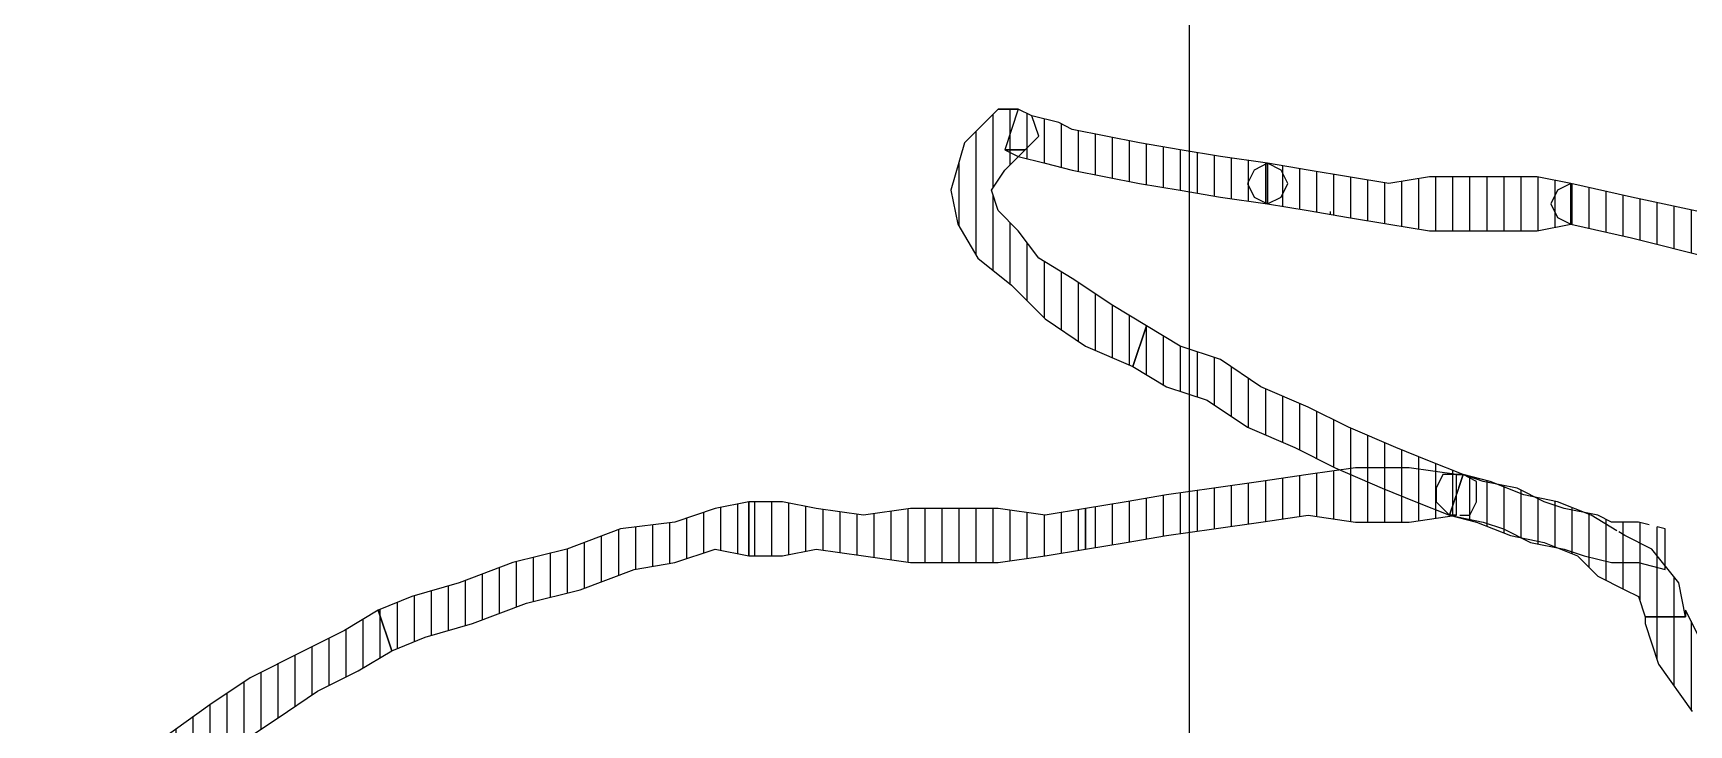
# Model space of a CAD drawing. Header units: millimetres. Extents: x 11489 to 12006, y 36725 to 37730.
# Drawn here: x 11820.85 to 11833.01, y 37482.98 to 37488.06 of the extents above; entities that cross this region are included whole.
import ezdxf

# ---------------------------------------------------------------- set-up
doc = ezdxf.new("R2010")
doc.units = ezdxf.units.MM
doc.layers.add('OC-Mutfak_Ekipman', color=252, linetype='Continuous')
pattern_1 = [(360, (-19413.11011, 29189.02214), (1e-16, 0.125), [25])]

# ---------------------------------------------------------------- blocks, each defined once
blk = doc.blocks.new('A$C0b4f8896')
at = {"ltscale": 30}
h = blk.add_hatch(dxfattribs=at)
h.set_pattern_fill('DC_LINES', color=256, scale=0.1, style=0)
h.set_pattern_definition(pattern_1)
h.paths.add_polyline_path([(0.844, 19.84), (0.944, 20.285), (1.093, 20.879), (1.341, 21.621), (1.639, 22.462), (1.937, 23.254), (2.235, 24.045), (2.484, 24.639), (2.732, 24.985), (2.434, 25.183), (2.186, 24.737), (1.937, 24.145), (1.639, 23.353), (1.341, 22.561), (1.043, 21.72), (0.795, 20.978), (0.646, 20.285), (0.546, 19.84), (0.596, 19.741), (0.695, 19.691), (0.795, 19.741)], flags=0)
h = blk.add_hatch(dxfattribs=at)
h.set_pattern_fill('DC_LINES', color=256, scale=0.1, style=0)
h.set_pattern_definition(pattern_1)
edge = h.paths.add_edge_path(flags=0)
edge.add_line((3.726, 20.384), (3.775, 20.384))
edge.add_line((3.775, 20.384), (4.073, 20.483))
edge.add_line((4.073, 20.483), (4.421, 20.73))
edge.add_line((4.421, 20.73), (4.818, 21.126))
edge.add_line((4.818, 21.126), (5.266, 21.621))
edge.add_line((5.266, 21.621), (5.663, 22.264))
edge.add_line((5.663, 22.264), (5.961, 22.957))
edge.add_line((5.961, 22.957), (6.16, 23.848))
edge.add_line((6.16, 23.848), (6.16, 24.837))
edge.add_line((6.16, 24.837), (5.862, 24.837))
edge.add_line((5.862, 24.837), (5.862, 23.848))
edge.add_line((5.862, 23.848), (5.663, 23.056))
edge.add_line((5.663, 23.056), (5.365, 22.363))
edge.add_line((5.365, 22.363), (4.967, 21.818))
edge.add_line((4.967, 21.818), (4.62, 21.324))
edge.add_line((4.62, 21.324), (4.222, 21.027))
edge.add_line((4.222, 21.027), (3.875, 20.78))
edge.add_line((3.875, 20.78), (3.676, 20.681))
edge.add_line((3.676, 20.681), (3.726, 20.681))
h = blk.add_hatch(dxfattribs=at)
h.set_pattern_fill('DC_LINES', color=256, scale=0.1, style=0)
h.set_pattern_definition(pattern_1)
edge = h.paths.add_edge_path(flags=0)
edge.add_line((2.98, 18.949), (3.03, 19.147))
edge.add_line((3.03, 19.147), (3.13, 19.395))
edge.add_line((3.13, 19.395), (3.179, 19.642))
edge.add_line((3.179, 19.642), (3.279, 19.889))
edge.add_line((3.279, 19.889), (3.427, 20.038))
edge.add_line((3.427, 20.038), (3.527, 20.235))
edge.add_line((3.527, 20.235), (3.577, 20.335))
edge.add_line((3.577, 20.335), (3.726, 20.384))
edge.add_line((3.726, 20.384), (3.726, 20.681))
edge.add_line((3.726, 20.681), (3.477, 20.631))
edge.add_line((3.477, 20.631), (3.229, 20.434))
edge.add_line((3.229, 20.434), (3.13, 20.235))
edge.add_line((3.13, 20.235), (2.98, 19.988))
edge.add_line((2.98, 19.988), (2.881, 19.741))
edge.add_line((2.881, 19.741), (2.831, 19.493))
edge.add_line((2.831, 19.493), (2.732, 19.246))
edge.add_line((2.732, 19.246), (2.682, 19.048))
h = blk.add_hatch(dxfattribs=at)
h.set_pattern_fill('DC_LINES', color=256, scale=0.1, style=0)
h.set_pattern_definition(pattern_1)
edge = h.paths.add_edge_path(flags=0)
edge.add_line((2.98, 18.999), (2.98, 18.949))
edge.add_line((2.98, 18.949), (3.03, 19.196))
edge.add_line((3.03, 19.196), (3.08, 19.345))
edge.add_line((3.08, 19.345), (3.179, 19.543))
edge.add_line((3.179, 19.543), (3.229, 19.79))
edge.add_line((3.229, 19.79), (3.279, 19.938))
edge.add_line((3.279, 19.938), (3.328, 20.137))
edge.add_line((3.328, 20.137), (3.328, 20.335))
edge.add_line((3.328, 20.335), (3.378, 20.532))
edge.add_line((3.378, 20.532), (3.08, 20.532))
edge.add_line((3.08, 20.532), (3.03, 20.335))
edge.add_line((3.03, 20.335), (3.03, 20.137))
edge.add_line((3.03, 20.137), (2.98, 20.038))
edge.add_line((2.98, 20.038), (2.931, 19.79))
edge.add_line((2.931, 19.79), (2.881, 19.642))
edge.add_line((2.881, 19.642), (2.782, 19.444))
edge.add_line((2.782, 19.444), (2.732, 19.196))
edge.add_line((2.732, 19.196), (2.682, 19.048))
edge.add_line((2.682, 19.048), (2.682, 18.999))
edge.add_line((2.682, 18.999), (2.682, 19.048))
edge.add_line((2.682, 19.048), (2.682, 18.899))
edge.add_line((2.682, 18.899), (2.782, 18.851))
edge.add_line((2.782, 18.851), (2.881, 18.851))
edge.add_line((2.881, 18.851), (2.98, 18.949))
h = blk.add_hatch(dxfattribs=at)
h.set_pattern_fill('DC_LINES', color=256, scale=0.1, style=0)
h.set_pattern_definition(pattern_1)
edge = h.paths.add_edge_path(flags=0)
edge.add_line((0.695, 17.613), (0.745, 17.91))
edge.add_line((0.745, 17.91), (0.795, 18.207))
edge.add_line((0.795, 18.207), (0.844, 18.504))
edge.add_line((0.844, 18.504), (0.894, 18.801))
edge.add_line((0.894, 18.801), (0.894, 19.048))
edge.add_line((0.894, 19.048), (0.894, 19.345))
edge.add_line((0.894, 19.345), (0.894, 19.593))
edge.add_line((0.894, 19.593), (0.844, 19.84))
edge.add_line((0.844, 19.84), (0.546, 19.84))
edge.add_line((0.546, 19.84), (0.497, 19.593))
edge.add_line((0.497, 19.593), (0.497, 19.345))
edge.add_line((0.497, 19.345), (0.497, 19.048))
edge.add_line((0.497, 19.048), (0.497, 18.801))
edge.add_line((0.497, 18.801), (0.546, 18.504))
edge.add_line((0.546, 18.504), (0.497, 18.207))
edge.add_line((0.497, 18.207), (0.447, 17.91))
edge.add_line((0.447, 17.91), (0.397, 17.613))
h = blk.add_hatch(dxfattribs=at)
h.set_pattern_fill('DC_LINES', color=256, scale=0.1, style=0)
h.set_pattern_definition(pattern_1)
edge = h.paths.add_edge_path(flags=0)
edge.add_line((1.888, 16.624), (2.037, 16.871))
edge.add_line((2.037, 16.871), (2.136, 17.168))
edge.add_line((2.136, 17.168), (2.335, 17.465))
edge.add_line((2.335, 17.465), (2.484, 17.812))
edge.add_line((2.484, 17.812), (2.633, 18.108))
edge.add_line((2.633, 18.108), (2.782, 18.454))
edge.add_line((2.782, 18.454), (2.881, 18.702))
edge.add_line((2.881, 18.702), (2.98, 18.949))
edge.add_line((2.98, 18.949), (2.682, 19.048))
edge.add_line((2.682, 19.048), (2.583, 18.801))
edge.add_line((2.583, 18.801), (2.484, 18.554))
edge.add_line((2.484, 18.554), (2.335, 18.207))
edge.add_line((2.335, 18.207), (2.186, 17.91))
edge.add_line((2.186, 17.91), (2.037, 17.563))
edge.add_line((2.037, 17.563), (1.838, 17.267))
edge.add_line((1.838, 17.267), (1.739, 16.97))
edge.add_line((1.739, 16.97), (1.59, 16.723))
h = blk.add_hatch(dxfattribs=at)
h.set_pattern_fill('DC_LINES', color=256, scale=0.1, style=0)
h.set_pattern_definition(pattern_1)
edge = h.paths.add_edge_path(flags=0)
edge.add_line((3.229, 16.277), (3.179, 16.574))
edge.add_line((3.179, 16.574), (3.13, 16.871))
edge.add_line((3.13, 16.871), (3.08, 17.218))
edge.add_line((3.08, 17.218), (3.03, 17.563))
edge.add_line((3.03, 17.563), (2.98, 17.91))
edge.add_line((2.98, 17.91), (3.03, 18.257))
edge.add_line((3.03, 18.257), (3.03, 18.652))
edge.add_line((3.03, 18.652), (2.98, 18.999))
edge.add_line((2.98, 18.999), (2.682, 18.999))
edge.add_line((2.682, 18.999), (2.633, 18.652))
edge.add_line((2.633, 18.652), (2.633, 18.257))
edge.add_line((2.633, 18.257), (2.682, 17.91))
edge.add_line((2.682, 17.91), (2.732, 17.563))
edge.add_line((2.732, 17.563), (2.782, 17.218))
edge.add_line((2.782, 17.218), (2.831, 16.871))
edge.add_line((2.831, 16.871), (2.881, 16.574))
edge.add_line((2.881, 16.574), (2.931, 16.277))
h = blk.add_hatch(dxfattribs=at)
h.set_pattern_fill('DC_LINES', color=256, scale=0.1, style=0)
h.set_pattern_definition(pattern_1)
edge = h.paths.add_edge_path(flags=0)
edge.add_line((0.397, 17.613), (0.348, 17.267))
edge.add_line((0.348, 17.267), (0.298, 16.97))
edge.add_line((0.298, 16.97), (0.248, 16.673))
edge.add_line((0.248, 16.673), (0.199, 16.426))
edge.add_line((0.199, 16.426), (0.149, 16.179))
edge.add_line((0.149, 16.179), (0.099, 16.079))
edge.add_line((0.099, 16.079), (0.05, 15.882))
edge.add_line((0.05, 15.882), (0, 15.782))
edge.add_line((0, 15.782), (0.298, 15.684))
edge.add_line((0.298, 15.684), (0.348, 15.782))
edge.add_line((0.348, 15.782), (0.397, 15.98))
edge.add_line((0.397, 15.98), (0.447, 16.179))
edge.add_line((0.447, 16.179), (0.497, 16.426))
edge.add_line((0.497, 16.426), (0.546, 16.673))
edge.add_line((0.546, 16.673), (0.596, 16.97))
edge.add_line((0.596, 16.97), (0.646, 17.267))
edge.add_line((0.646, 17.267), (0.695, 17.613))
h = blk.add_hatch(dxfattribs=at)
h.set_pattern_fill('DC_LINES', color=256, scale=0.1, style=0)
h.set_pattern_definition(pattern_1)
edge = h.paths.add_edge_path(flags=0)
edge.add_line((0, 15.782), (0, 15.635))
edge.add_line((0, 15.635), (0.248, 15.387))
edge.add_line((0.248, 15.387), (0.596, 15.288))
edge.add_line((0.596, 15.288), (0.844, 15.338))
edge.add_line((0.844, 15.338), (1.093, 15.486))
edge.add_line((1.093, 15.486), (1.292, 15.733))
edge.add_line((1.292, 15.733), (1.54, 15.98))
edge.add_line((1.54, 15.98), (1.739, 16.277))
edge.add_line((1.739, 16.277), (1.888, 16.624))
edge.add_line((1.888, 16.624), (1.59, 16.723))
edge.add_line((1.59, 16.723), (1.441, 16.476))
edge.add_line((1.441, 16.476), (1.242, 16.179))
edge.add_line((1.242, 16.179), (1.093, 15.932))
edge.add_line((1.093, 15.932), (0.894, 15.782))
edge.add_line((0.894, 15.782), (0.745, 15.635))
edge.add_line((0.745, 15.635), (0.596, 15.585))
edge.add_line((0.596, 15.585), (0.447, 15.684))
edge.add_line((0.447, 15.684), (0.298, 15.832))
edge.add_line((0.298, 15.832), (0.298, 15.684))
edge.add_line((0.298, 15.684), (0.298, 15.832))
edge.add_line((0.298, 15.832), (0.199, 15.932))
edge.add_line((0.199, 15.932), (0.05, 15.882))
edge.add_line((0.05, 15.882), (0, 15.782))
edge.add_line((0, 15.782), (0, 15.635))
h = blk.add_hatch(dxfattribs=at)
h.set_pattern_fill('DC_LINES', color=256, scale=0.1, style=0)
h.set_pattern_definition(pattern_1)
edge = h.paths.add_edge_path(flags=0)
edge.add_line((3.279, 13.804), (3.279, 14.051))
edge.add_line((3.279, 14.051), (3.229, 14.299))
edge.add_line((3.229, 14.299), (3.279, 14.645))
edge.add_line((3.279, 14.645), (3.328, 14.991))
edge.add_line((3.328, 14.991), (3.328, 15.288))
edge.add_line((3.328, 15.288), (3.328, 15.635))
edge.add_line((3.328, 15.635), (3.279, 15.98))
edge.add_line((3.279, 15.98), (3.229, 16.277))
edge.add_line((3.229, 16.277), (2.931, 16.277))
edge.add_line((2.931, 16.277), (2.98, 15.98))
edge.add_line((2.98, 15.98), (2.931, 15.635))
edge.add_line((2.931, 15.635), (2.931, 15.288))
edge.add_line((2.931, 15.288), (2.931, 14.991))
edge.add_line((2.931, 14.991), (2.98, 14.645))
edge.add_line((2.98, 14.645), (2.931, 14.299))
edge.add_line((2.931, 14.299), (2.881, 14.051))
edge.add_line((2.881, 14.051), (2.881, 13.804))
h = blk.add_hatch(dxfattribs=at)
h.set_pattern_fill('DC_LINES', color=256, scale=0.1, style=0)
h.set_pattern_definition(pattern_1)
edge = h.paths.add_edge_path(flags=0)
edge.add_line((3.974, 11.182), (3.875, 11.429))
edge.add_line((3.875, 11.429), (3.775, 11.775))
edge.add_line((3.775, 11.775), (3.626, 12.171))
edge.add_line((3.626, 12.171), (3.527, 12.566))
edge.add_line((3.527, 12.566), (3.378, 12.963))
edge.add_line((3.378, 12.963), (3.328, 13.26))
edge.add_line((3.328, 13.26), (3.229, 13.557))
edge.add_line((3.229, 13.557), (3.279, 13.804))
edge.add_line((3.279, 13.804), (2.881, 13.804))
edge.add_line((2.881, 13.804), (2.931, 13.557))
edge.add_line((2.931, 13.557), (3.03, 13.26))
edge.add_line((3.03, 13.26), (3.08, 12.863))
edge.add_line((3.08, 12.863), (3.229, 12.468))
edge.add_line((3.229, 12.468), (3.328, 12.072))
edge.add_line((3.328, 12.072), (3.477, 11.677))
edge.add_line((3.477, 11.677), (3.577, 11.33))
edge.add_line((3.577, 11.33), (3.676, 11.083))
h = blk.add_hatch(dxfattribs=at)
h.set_pattern_fill('DC_LINES', color=256, scale=0.1, style=0)
h.set_pattern_definition(pattern_1)
edge = h.paths.add_edge_path(flags=0)
edge.add_line((5.365, 9.104), (5.365, 9.054))
edge.add_line((5.365, 9.054), (5.266, 9.202))
edge.add_line((5.266, 9.202), (5.116, 9.45))
edge.add_line((5.116, 9.45), (4.918, 9.697))
edge.add_line((4.918, 9.697), (4.669, 10.044))
edge.add_line((4.669, 10.044), (4.471, 10.341))
edge.add_line((4.471, 10.341), (4.272, 10.638))
edge.add_line((4.272, 10.638), (4.123, 10.935))
edge.add_line((4.123, 10.935), (3.974, 11.182))
edge.add_line((3.974, 11.182), (3.676, 11.083))
edge.add_line((3.676, 11.083), (3.825, 10.835))
edge.add_line((3.825, 10.835), (3.974, 10.538))
edge.add_line((3.974, 10.538), (4.173, 10.143))
edge.add_line((4.173, 10.143), (4.371, 9.846))
edge.add_line((4.371, 9.846), (4.62, 9.499))
edge.add_line((4.62, 9.499), (4.818, 9.252))
edge.add_line((4.818, 9.252), (4.967, 9.005))
edge.add_line((4.967, 9.005), (5.166, 8.856))
edge.add_line((5.166, 8.856), (5.166, 8.807))
for p, q in [((0.795, 20.978), (0.646, 20.285)), ((0.944, 20.285), (1.093, 20.879)), ((3.726, 20.681), (3.477, 20.631)), ((3.875, 20.78), (3.676, 20.681)), ((3.676, 20.681), (3.726, 20.681)), ((3.726, 20.681), (3.726, 20.384)), ((3.726, 20.384), (3.726, 20.681)), ((4.073, 20.483), (4.421, 20.73)), ((3.477, 20.631), (3.229, 20.434)), ((3.08, 20.532), (3.065, 20.472)), ((3.378, 20.532), (3.08, 20.532)), ((3.229, 20.434), (3.13, 20.235)), ((3.328, 20.335), (3.378, 20.532)), ((3.775, 20.384), (4.073, 20.483)), ((3.05, 20.415), (3.03, 20.335)), ((3.03, 20.335), (3.03, 20.137)), ((3.328, 20.137), (3.328, 20.335)), ((3.527, 20.235), (3.577, 20.335)), ((3.577, 20.335), (3.726, 20.384)), ((3.726, 20.384), (3.775, 20.384)), ((3.726, 20.384), (3.726, 20.384)), ((0.646, 20.285), (0.546, 19.84)), ((0.844, 19.84), (0.944, 20.285)), ((3.13, 20.235), (3.103, 20.191)), ((3.427, 20.038), (3.527, 20.235)), ((3.094, 20.177), (2.98, 19.988)), ((3.03, 20.137), (2.98, 20.038)), ((3.279, 19.938), (3.328, 20.137)), ((2.98, 19.988), (2.881, 19.741)), ((2.98, 20.038), (2.931, 19.79)), ((3.229, 19.79), (3.279, 19.938)), ((3.279, 19.889), (3.427, 20.038)), ((0.546, 19.84), (0.497, 19.593)), ((0.844, 19.84), (0.546, 19.84)), ((0.546, 19.84), (0.546, 19.84)), ((0.546, 19.84), (0.546, 19.84)), ((0.546, 19.84), (0.596, 19.741)), ((0.795, 19.741), (0.844, 19.84)), ((0.894, 19.593), (0.844, 19.84)), ((0.844, 19.84), (0.844, 19.84)), ((0.844, 19.84), (0.844, 19.84)), ((0.844, 19.84), (0.844, 19.84)), ((3.179, 19.642), (3.279, 19.889)), ((0.596, 19.741), (0.695, 19.691)), ((0.695, 19.691), (0.795, 19.741)), ((2.881, 19.741), (2.831, 19.493)), ((2.931, 19.79), (2.881, 19.642)), ((3.179, 19.543), (3.229, 19.79)), ((0.497, 19.593), (0.497, 19.345)), ((0.894, 19.345), (0.894, 19.593)), ((2.881, 19.642), (2.782, 19.444)), ((3.13, 19.395), (3.179, 19.642)), ((2.831, 19.493), (2.732, 19.246)), ((3.08, 19.345), (3.179, 19.543)), ((0.497, 19.345), (0.497, 19.048)), ((0.894, 19.048), (0.894, 19.345)), ((2.782, 19.444), (2.732, 19.196)), ((3.03, 19.147), (3.13, 19.395)), ((3.03, 19.196), (3.08, 19.345)), ((2.732, 19.246), (2.682, 19.048)), ((2.732, 19.196), (2.682, 19.048)), ((2.732, 19.147), (2.682, 19.048)), ((2.881, 19.147), (2.732, 19.147)), ((2.98, 19.098), (2.881, 19.147)), ((2.98, 18.949), (3.03, 19.196)), ((2.98, 18.949), (3.03, 19.147)), ((2.98, 19.024), (2.98, 19.098)), ((0.497, 19.048), (0.497, 18.801)), ((0.894, 18.801), (0.894, 19.048)), ((2.682, 19.048), (2.583, 18.801)), ((2.682, 18.999), (2.633, 18.652)), ((2.776, 19.017), (2.682, 19.048)), ((2.682, 19.048), (2.682, 18.999)), ((2.682, 18.999), (2.682, 19.048)), ((2.682, 19.048), (2.682, 18.899)), ((2.682, 19.048), (2.98, 18.949)), ((2.776, 19.017), (2.682, 19.048)), ((2.682, 19.048), (2.682, 19.048)), ((2.682, 19.048), (2.682, 18.899)), ((2.682, 19.048), (2.98, 18.949)), ((2.98, 18.999), (2.682, 18.999)), ((2.98, 18.949), (2.786, 19.014)), ((2.98, 18.949), (2.786, 19.014)), ((3.03, 18.652), (2.98, 18.999)), ((2.98, 18.949), (2.98, 18.999)), ((2.98, 18.999), (2.98, 18.999)), ((2.98, 18.999), (2.98, 18.949)), ((2.98, 18.949), (2.98, 18.999)), ((2.682, 18.899), (2.782, 18.851)), ((2.682, 18.899), (2.782, 18.851)), ((2.782, 18.851), (2.881, 18.851)), ((2.782, 18.851), (2.881, 18.851)), ((2.881, 18.702), (2.98, 18.949)), ((2.881, 18.851), (2.98, 18.949)), ((2.881, 18.851), (2.98, 18.949)), ((2.98, 18.949), (2.98, 18.949)), ((2.98, 18.949), (2.98, 18.949)), ((0.497, 18.801), (0.546, 18.504)), ((0.844, 18.504), (0.894, 18.801)), ((2.583, 18.801), (2.484, 18.554)), ((2.633, 18.652), (2.633, 18.257)), ((2.782, 18.454), (2.881, 18.702)), ((3.03, 18.257), (3.03, 18.652)), ((0.546, 18.504), (0.497, 18.207)), ((0.795, 18.207), (0.844, 18.504)), ((2.484, 18.554), (2.335, 18.207)), ((2.633, 18.108), (2.782, 18.454)), ((2.633, 18.257), (2.682, 17.91)), ((2.98, 17.91), (3.03, 18.257)), ((0.497, 18.207), (0.447, 17.91)), ((0.745, 17.91), (0.795, 18.207)), ((2.335, 18.207), (2.186, 17.91)), ((0.751, 18.071), (0.772, 18.071)), ((2.484, 17.812), (2.633, 18.108)), ((0.447, 17.91), (0.397, 17.613)), ((0.695, 17.613), (0.745, 17.91)), ((2.186, 17.91), (2.037, 17.563)), ((2.682, 17.91), (2.732, 17.563)), ((3.03, 17.563), (2.98, 17.91)), ((0.546, 17.762), (0.447, 17.712)), ((0.646, 17.712), (0.546, 17.762)), ((2.335, 17.465), (2.484, 17.812)), ((0.447, 17.712), (0.397, 17.613)), ((0.695, 17.613), (0.646, 17.712)), ((0.397, 17.613), (0.348, 17.267)), ((0.695, 17.613), (0.397, 17.613)), ((0.397, 17.613), (0.397, 17.613)), ((0.397, 17.613), (0.695, 17.613)), ((0.397, 17.613), (0.695, 17.613)), ((0.397, 17.613), (0.447, 17.515)), ((0.695, 17.613), (0.397, 17.613)), ((0.397, 17.613), (0.397, 17.613)), ((0.447, 17.515), (0.546, 17.465)), ((0.546, 17.465), (0.646, 17.515)), ((0.646, 17.267), (0.695, 17.613)), ((0.646, 17.515), (0.695, 17.613)), ((0.695, 17.613), (0.695, 17.613)), ((0.695, 17.613), (0.695, 17.613)), ((2.037, 17.563), (1.838, 17.267)), ((2.732, 17.563), (2.782, 17.218)), ((3.08, 17.218), (3.03, 17.563)), ((2.136, 17.168), (2.335, 17.465)), ((0.348, 17.267), (0.298, 16.97)), ((0.596, 16.97), (0.646, 17.267)), ((1.838, 17.267), (1.739, 16.97)), ((2.037, 16.871), (2.136, 17.168)), ((2.782, 17.218), (2.831, 16.871)), ((3.13, 16.871), (3.08, 17.218)), ((0.298, 16.97), (0.248, 16.673)), ((0.546, 16.673), (0.596, 16.97)), ((1.739, 16.97), (1.59, 16.723)), ((1.888, 16.624), (2.037, 16.871)), ((2.831, 16.871), (2.881, 16.574)), ((3.179, 16.574), (3.13, 16.871)), ((0.248, 16.673), (0.199, 16.426)), ((0.497, 16.426), (0.546, 16.673)), ((1.59, 16.723), (1.441, 16.476)), ((1.888, 16.624), (1.59, 16.723)), ((1.59, 16.723), (1.59, 16.723)), ((1.59, 16.723), (1.888, 16.624)), ((1.739, 16.277), (1.888, 16.624)), ((1.888, 16.624), (1.888, 16.624)), ((1.888, 16.624), (1.888, 16.624)), ((2.881, 16.574), (2.931, 16.277)), ((3.229, 16.277), (3.179, 16.574)), ((0.199, 16.426), (0.149, 16.179)), ((0.447, 16.179), (0.497, 16.426)), ((1.441, 16.476), (1.242, 16.179)), ((0.149, 16.179), (0.099, 16.079)), ((0.397, 15.98), (0.447, 16.179)), ((1.242, 16.179), (1.093, 15.932)), ((1.54, 15.98), (1.739, 16.277)), ((2.931, 16.277), (2.931, 16.277)), ((2.931, 16.277), (3.229, 16.277)), ((3.229, 16.277), (2.931, 16.277)), ((2.931, 16.277), (2.98, 15.98)), ((3.229, 16.277), (3.229, 16.277)), ((3.229, 16.277), (3.229, 16.277)), ((3.279, 15.98), (3.229, 16.277)), ((0.099, 16.079), (0.05, 15.882)), ((0.199, 15.932), (0.05, 15.882)), ((0.298, 15.832), (0.199, 15.932)), ((0.348, 15.782), (0.397, 15.98)), ((1.093, 15.932), (0.894, 15.782)), ((1.292, 15.733), (1.54, 15.98)), ((2.98, 15.98), (2.931, 15.635)), ((3.328, 15.635), (3.279, 15.98)), ((0.05, 15.882), (0, 15.782)), ((0.05, 15.882), (0, 15.782)), ((0.447, 15.684), (0.298, 15.832)), ((0.298, 15.832), (0.298, 15.684)), ((0.298, 15.684), (0.298, 15.832)), ((0, 15.782), (0, 15.635)), ((0, 15.782), (0, 15.635)), ((0, 15.635), (0, 15.782)), ((0, 15.782), (0, 15.782)), ((0, 15.782), (0.298, 15.684)), ((0.298, 15.684), (0.348, 15.782)), ((0.596, 15.585), (0.447, 15.684)), ((0.894, 15.782), (0.745, 15.635)), ((1.093, 15.486), (1.292, 15.733)), ((0, 15.635), (0.248, 15.387)), ((0.745, 15.635), (0.596, 15.585)), ((2.931, 15.635), (2.931, 15.288)), ((3.328, 15.288), (3.328, 15.635)), ((0.844, 15.338), (1.093, 15.486)), ((0.248, 15.387), (0.596, 15.288)), ((0.596, 15.288), (0.844, 15.338)), ((2.931, 15.288), (2.931, 14.991)), ((3.328, 14.991), (3.328, 15.288)), ((2.931, 14.991), (2.98, 14.645)), ((3.279, 14.645), (3.328, 14.991)), ((2.98, 14.645), (2.931, 14.299)), ((3.229, 14.299), (3.279, 14.645)), ((2.931, 14.299), (2.881, 14.051)), ((3.279, 14.051), (3.229, 14.299)), ((2.881, 14.051), (2.881, 13.804)), ((3.279, 13.804), (3.279, 14.051)), ((3.279, 13.804), (2.881, 13.804)), ((2.881, 13.804), (2.931, 13.557)), ((2.881, 13.804), (2.881, 13.804)), ((2.881, 13.804), (3.279, 13.804)), ((3.229, 13.557), (3.279, 13.804)), ((3.279, 13.804), (3.279, 13.804)), ((3.279, 13.804), (3.279, 13.804)), ((2.931, 13.557), (3.03, 13.26)), ((3.328, 13.26), (3.229, 13.557)), ((3.03, 13.26), (3.08, 12.863)), ((3.378, 12.963), (3.328, 13.26)), ((3.527, 12.566), (3.378, 12.963)), ((3.08, 12.863), (3.229, 12.468)), ((3.626, 12.171), (3.527, 12.566)), ((3.229, 12.468), (3.328, 12.072)), ((3.775, 11.775), (3.626, 12.171)), ((3.328, 12.072), (3.477, 11.677)), ((3.477, 11.677), (3.577, 11.33)), ((3.875, 11.429), (3.775, 11.775)), ((3.974, 11.182), (3.875, 11.429)), ((3.577, 11.33), (3.676, 11.083)), ((3.676, 11.083), (3.974, 11.182)), ((3.974, 11.182), (3.676, 11.083)), ((3.676, 11.083), (3.676, 11.083)), ((3.676, 11.083), (3.825, 10.835)), ((3.974, 11.182), (3.974, 11.182)), ((3.974, 11.182), (3.974, 11.182)), ((4.123, 10.935), (3.974, 11.182)), ((3.825, 10.835), (3.974, 10.538)), ((4.272, 10.638), (4.123, 10.935)), ((4.471, 10.341), (4.272, 10.638)), ((3.974, 10.538), (4.173, 10.143)), ((4.669, 10.044), (4.471, 10.341)), ((4.173, 10.143), (4.371, 9.846)), ((4.371, 9.846), (4.62, 9.499))]:
    blk.add_line(p, q, dxfattribs=at)

msp = doc.modelspace()

# ---------------------------------------------------------------- linework, layer by layer
msp.add_lwpolyline([(11759.34, 37470.45), (11829.34, 37470.45), (11829.34, 37540.45), (11759.34, 37540.45)], close=True)

# ---------------------------------------------------------------- block references
at = {"layer": 'OC-Mutfak_Ekipman', "linetype": 'Continuous', "rotation": 270}
msp.add_blockref('A$C0b4f8896', (11812.301, 37487.502), dxfattribs=at)

doc.saveas('drawing.dxf')
